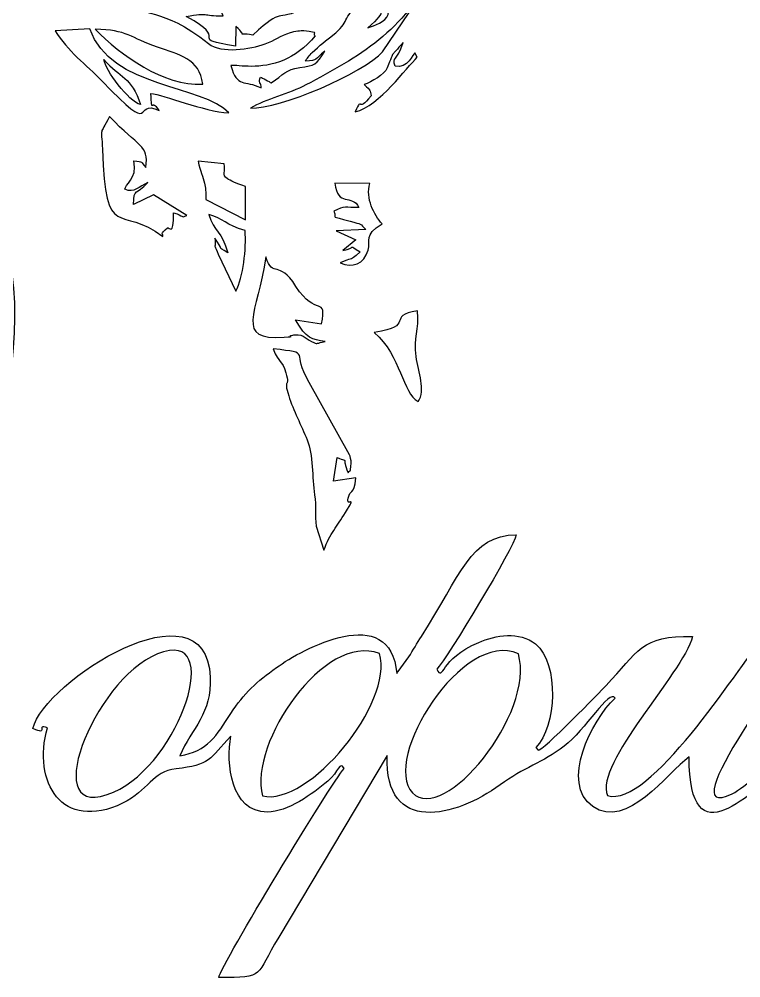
# Paper-space layout 'Состав альбома образцов' of a CAD drawing. Header units: millimetres. Extents: x 16 to 411, y 1 to 288.
# Drawn here: x 201.35 to 210.34, y 242.25 to 254.19 of the extents above; entities that cross this region are included whole.
import ezdxf

# ---------------------------------------------------------------- set-up
doc = ezdxf.new("R2010")
doc.units = ezdxf.units.MM
doc.layers.add('Dimension', color=7, linetype='Continuous')
doc.layers.add('Layer 1', color=7, linetype='Continuous')

# ---------------------------------------------------------------- blocks, each defined once
blk = doc.blocks.new('A$C34BE2B30')
at = {"layer": 'Layer 1'}
for points, knots in [([(8.4522, 6.7969), (8.4932, 6.848), (8.4881, 6.839), (8.472, 6.8832), (8.472, 6.8832), (8.4183, 6.8576), (8.4072, 6.8357), (8.4086, 6.8157), (8.4086, 6.8157), (8.41, 6.794), (8.4262, 6.7745), (8.4186, 6.7544), (8.4186, 6.7544), (8.4013, 6.7088), (8.3334, 6.6835), (8.2908, 6.6714), (8.2908, 6.6714), (8.3601, 6.7298), (8.3753, 6.7547), (8.3761, 6.7733), (8.3761, 6.7733), (8.3772, 6.8009), (8.3463, 6.8145), (8.4133, 6.9027), (8.4133, 6.9027), (8.4133, 6.9027), (8.712, 7.2247), (8.712, 7.2247), (8.712, 7.2247), (8.8074, 7.347), (8.6724, 7.2445), (8.8517, 7.4002), (8.8517, 7.4002), (8.8517, 7.4002), (8.9826, 7.5447), (8.9826, 7.5447), (8.9826, 7.5447), (8.9707, 7.497), (8.9472, 7.4869), (8.9279, 7.3916), (8.9279, 7.3916), (9.0032, 7.4379), (8.9593, 7.4409), (9.0172, 7.4218), (9.0172, 7.4218), (9.0499, 7.3376), (8.9792, 7.233), (8.9229, 7.1615), (8.9229, 7.1615), (8.9229, 7.166), (8.9269, 7.1906), (8.9254, 7.1996), (8.9254, 7.1996), (8.9201, 7.2323), (8.9385, 7.1976), (8.9069, 7.2594), (8.9069, 7.2594), (8.8248, 7.1948), (8.818, 7.1641), (8.7505, 7.0667), (8.7505, 7.0667), (8.7068, 7.0036), (8.683, 6.9569), (8.6322, 6.891), (8.6322, 6.891), (8.6322, 6.891), (8.3832, 6.5223), (8.3832, 6.5223), (8.3832, 6.5223), (8.2704, 6.3913), (7.7384, 6.1619), (7.5614, 6.1717), (7.5614, 6.1717), (7.6571, 6.2267), (7.8001, 6.2595), (7.9066, 6.3158), (7.9066, 6.3158), (8.2277, 6.4855), (8.5359, 6.6596), (8.6862, 7.0227), (8.6862, 7.0227), (8.5405, 6.959), (8.5379, 6.8665), (8.4522, 6.7969)], [0, 0, 0, 0, 0.045455, 0.045455, 0.045455, 0.045455, 0.090909, 0.090909, 0.090909, 0.090909, 0.136364, 0.136364, 0.136364, 0.136364, 0.181818, 0.181818, 0.181818, 0.181818, 0.227273, 0.227273, 0.227273, 0.227273, 0.272727, 0.272727, 0.272727, 0.272727, 0.318182, 0.318182, 0.318182, 0.318182, 0.363636, 0.363636, 0.363636, 0.363636, 0.409091, 0.409091, 0.409091, 0.409091, 0.454545, 0.454545, 0.454545, 0.454545, 0.5, 0.5, 0.5, 0.5, 0.545455, 0.545455, 0.545455, 0.545455, 0.590909, 0.590909, 0.590909, 0.590909, 0.636364, 0.636364, 0.636364, 0.636364, 0.681818, 0.681818, 0.681818, 0.681818, 0.727273, 0.727273, 0.727273, 0.727273, 0.772727, 0.772727, 0.772727, 0.772727, 0.818182, 0.818182, 0.818182, 0.818182, 0.863636, 0.863636, 0.863636, 0.863636, 0.909091, 0.909091, 0.909091, 0.909091, 1, 1, 1, 1]), ([(7.6242, 6.3637), (7.605, 6.3317), (7.6304, 6.3261), (7.6264, 6.2981), (7.6264, 6.2981), (7.5205, 6.3499), (7.4801, 6.291), (7.438, 6.4373), (7.438, 6.4373), (7.4893, 6.4389), (7.6233, 6.4086), (7.7678, 6.47), (7.7678, 6.47), (7.8333, 6.4978), (7.9011, 6.5445), (7.9643, 6.6217), (7.9643, 6.6217), (7.9388, 6.6414), (8.0039, 6.6424), (7.8927, 6.6549), (7.8927, 6.6549), (7.8789, 6.6565), (7.8333, 6.6492), (7.8093, 6.6421), (7.8093, 6.6421), (7.7436, 6.6225), (7.7158, 6.5929), (7.6514, 6.571), (7.6514, 6.571), (7.5584, 6.5392), (7.3811, 6.5081), (7.2995, 6.5728), (7.2995, 6.5728), (6.9952, 6.8141), (6.9203, 6.7171), (6.7044, 6.862), (6.7044, 6.862), (6.6965, 6.9154), (6.7319, 6.8904), (6.7059, 6.9573), (6.7059, 6.9573), (6.5692, 6.9581), (6.7299, 6.9653), (6.6043, 6.9201), (6.6043, 6.9201), (6.6043, 6.9201), (6.5026, 7.0142), (6.5026, 7.0142), (6.5026, 7.0142), (6.5952, 6.9823), (6.5537, 6.9539), (6.6458, 6.983), (6.6458, 6.983), (6.6663, 7.0462), (6.6664, 6.9998), (6.6201, 7.0705), (6.6201, 7.0705), (6.6992, 7.0387), (6.6468, 7.0283), (6.7155, 7.0554), (6.7155, 7.0554), (6.6501, 7.1429), (6.6189, 7.0878), (6.5693, 7.2152), (6.5693, 7.2152), (6.7065, 7.2052), (6.827, 7.0726), (6.9631, 7.035), (6.9631, 7.035), (7.1039, 6.9961), (7.0724, 7.0247), (7.1513, 6.9218), (7.1513, 6.9218), (7.1948, 6.8735), (7.2279, 6.9052), (7.225, 6.8344), (7.225, 6.8344), (7.2764, 6.8598), (7.3113, 6.8583), (7.3374, 6.8377), (7.3374, 6.8377), (7.3602, 6.8198), (7.3763, 6.7871), (7.3906, 6.7451), (7.3906, 6.7451), (7.2547, 6.7465), (7.3048, 6.7685), (7.1607, 6.7417), (7.1607, 6.7417), (7.1607, 6.7417), (7.2102, 6.7137), (7.2102, 6.7137), (7.2102, 6.7137), (7.4161, 6.5921), (7.1677, 6.6061), (7.4666, 6.557), (7.4666, 6.557), (7.4666, 6.557), (7.4699, 6.6794), (7.4699, 6.6794), (7.4699, 6.6794), (7.5556, 6.6033), (7.4563, 6.6452), (7.5754, 6.6265), (7.5754, 6.6265), (7.7796, 6.8115), (7.6975, 6.6951), (7.904, 6.7969), (7.904, 6.7969), (8.0591, 6.8733), (8.2123, 7.0244), (8.4173, 7.1389), (8.4173, 7.1389), (8.4173, 7.1389), (8.4106, 7.0892), (8.4106, 7.0892), (8.4106, 7.0892), (8.4983, 7.1637), (8.4014, 7.1753), (8.4962, 7.1748), (8.4962, 7.1748), (8.4962, 7.1748), (8.4851, 7.1465), (8.4851, 7.1465), (8.4851, 7.1465), (8.4487, 7.0308), (8.332, 6.9114), (8.2393, 6.8272), (8.2393, 6.8272), (8.132, 6.7299), (8.1788, 6.7093), (8.074, 6.6261), (8.074, 6.6261), (8.0404, 6.5995), (7.9848, 6.5569), (7.9458, 6.5179), (7.9458, 6.5179), (7.9262, 6.4982), (7.9107, 6.4795), (7.9043, 6.4641), (7.9043, 6.4641), (7.9836, 6.4673), (7.9562, 6.4741), (8.0247, 6.5257), (8.0247, 6.5257), (7.9674, 6.4392), (7.9666, 6.4379), (7.8672, 6.424), (7.8672, 6.424), (7.7795, 6.4117), (7.7677, 6.3785), (7.6895, 6.3287), (7.6895, 6.3287), (7.6796, 6.3338), (7.6322, 6.3617), (7.6242, 6.3637)], [0, 0, 0, 0, 0.025, 0.025, 0.025, 0.025, 0.05, 0.05, 0.05, 0.05, 0.075, 0.075, 0.075, 0.075, 0.1, 0.1, 0.1, 0.1, 0.125, 0.125, 0.125, 0.125, 0.15, 0.15, 0.15, 0.15, 0.175, 0.175, 0.175, 0.175, 0.2, 0.2, 0.2, 0.2, 0.225, 0.225, 0.225, 0.225, 0.25, 0.25, 0.25, 0.25, 0.275, 0.275, 0.275, 0.275, 0.3, 0.3, 0.3, 0.3, 0.325, 0.325, 0.325, 0.325, 0.35, 0.35, 0.35, 0.35, 0.375, 0.375, 0.375, 0.375, 0.4, 0.4, 0.4, 0.4, 0.425, 0.425, 0.425, 0.425, 0.45, 0.45, 0.45, 0.45, 0.475, 0.475, 0.475, 0.475, 0.5, 0.5, 0.5, 0.5, 0.525, 0.525, 0.525, 0.525, 0.55, 0.55, 0.55, 0.55, 0.575, 0.575, 0.575, 0.575, 0.6, 0.6, 0.6, 0.6, 0.625, 0.625, 0.625, 0.625, 0.65, 0.65, 0.65, 0.65, 0.675, 0.675, 0.675, 0.675, 0.7, 0.7, 0.7, 0.7, 0.725, 0.725, 0.725, 0.725, 0.75, 0.75, 0.75, 0.75, 0.775, 0.775, 0.775, 0.775, 0.8, 0.8, 0.8, 0.8, 0.825, 0.825, 0.825, 0.825, 0.85, 0.85, 0.85, 0.85, 0.875, 0.875, 0.875, 0.875, 0.9, 0.9, 0.9, 0.9, 0.925, 0.925, 0.925, 0.925, 0.95, 0.95, 0.95, 0.95, 1, 1, 1, 1]), ([(6.6348, 6.3408), (6.5387, 6.4415), (6.4207, 6.5258), (6.3449, 6.6533), (6.3449, 6.6533), (6.3449, 6.6533), (6.5608, 6.6643), (6.5608, 6.6643), (6.5608, 6.6643), (6.6898, 6.2903), (7.2715, 6.3167), (7.4258, 6.1408), (7.4258, 6.1408), (7.271, 6.151), (7.0195, 6.2552), (6.9406, 6.2627), (6.9406, 6.2627), (6.9498, 6.121), (6.9389, 6.2386), (6.9927, 6.1559), (6.9927, 6.1559), (6.8225, 6.2378), (6.9873, 5.9712), (6.6348, 6.3408)], [0, 0, 0, 0, 0.142857, 0.142857, 0.142857, 0.142857, 0.285714, 0.285714, 0.285714, 0.285714, 0.428571, 0.428571, 0.428571, 0.428571, 0.571429, 0.571429, 0.571429, 0.571429, 0.714286, 0.714286, 0.714286, 0.714286, 1, 1, 1, 1]), ([(7.2632, 6.3213), (7.0196, 6.3068), (6.7521, 6.5021), (6.593, 6.662), (6.593, 6.662), (6.7916, 6.661), (6.8156, 6.6068), (6.9817, 6.5506), (6.9817, 6.5506), (7.1138, 6.5059), (7.2456, 6.4783), (7.2632, 6.3213)], [0, 0, 0, 0, 0.25, 0.25, 0.25, 0.25, 0.5, 0.5, 0.5, 0.5, 1, 1, 1, 1]), ([(8.2695, 6.3179), (8.3144, 6.3342), (8.395, 6.3799), (8.4123, 6.4224), (8.4123, 6.4224), (8.4609, 6.5417), (8.4294, 6.4817), (8.5109, 6.5798), (8.5109, 6.5798), (8.4728, 6.4564), (8.4395, 6.4933), (8.4624, 6.4315), (8.4624, 6.4315), (8.5378, 6.4142), (8.5768, 6.5134), (8.5837, 6.5147), (8.5837, 6.5147), (8.5837, 6.5147), (8.5998, 6.4876), (8.5998, 6.4876), (8.5998, 6.4876), (8.5315, 6.4236), (8.3646, 6.1856), (8.2138, 6.1478), (8.2138, 6.1478), (8.2629, 6.2605), (8.2173, 6.1276), (8.313, 6.2483), (8.313, 6.2483), (8.3011, 6.2861), (8.3142, 6.2769), (8.2695, 6.3179)], [0, 0, 0, 0, 0.111111, 0.111111, 0.111111, 0.111111, 0.222222, 0.222222, 0.222222, 0.222222, 0.333333, 0.333333, 0.333333, 0.333333, 0.444444, 0.444444, 0.444444, 0.444444, 0.555556, 0.555556, 0.555556, 0.555556, 0.666667, 0.666667, 0.666667, 0.666667, 0.777778, 0.777778, 0.777778, 0.777778, 1, 1, 1, 1]), ([(6.8758, 6.1927), (6.8208, 6.3679), (6.7477, 6.3591), (6.6478, 6.4729), (6.6478, 6.4729), (6.6565, 6.408), (6.8018, 6.2122), (6.8758, 6.1927)], [0, 0, 0, 0, 0.333333, 0.333333, 0.333333, 0.333333, 1, 1, 1, 1]), ([(4.8041, 5.8093), (4.8954, 5.9263), (5.2091, 6.2099), (5.3484, 6.2763), (5.3484, 6.2763), (6.3116, 5.6867), (6.2133, 4.4893), (5.7716, 3.5888), (5.7716, 3.5888), (5.5761, 3.1902), (5.3365, 2.7464), (4.9105, 2.5568), (4.9105, 2.5568), (4.4285, 2.3421), (3.7945, 2.4829), (3.7271, 3.0801), (3.7271, 3.0801), (3.7806, 3.1414), (3.7645, 3.0956), (3.8133, 3.1518), (3.8133, 3.1518), (3.854, 3.1989), (3.825, 3.2002), (3.8827, 3.2403), (3.8827, 3.2403), (3.9386, 3.2793), (4.0206, 3.2845), (4.1041, 3.3396), (4.1041, 3.3396), (4.2957, 3.466), (4.3298, 3.4006), (4.462, 3.6152), (4.462, 3.6152), (4.6119, 3.6624), (4.553, 3.6134), (4.6832, 3.7186), (4.6832, 3.7186), (4.7657, 3.7853), (4.7905, 3.841), (4.8583, 3.8867), (4.8583, 3.8867), (5.0078, 3.9876), (4.8607, 3.9467), (5.0078, 4.0556), (5.0078, 4.0556), (5.0553, 4.0908), (5.1294, 4.1993), (5.158, 4.249), (5.158, 4.249), (5.2051, 4.3309), (5.1829, 4.3653), (5.266, 4.4624), (5.266, 4.4624), (5.3709, 4.5851), (5.4151, 4.7924), (5.4243, 4.9452), (5.4243, 4.9452), (5.4338, 5.103), (5.3629, 4.9887), (5.3603, 5.1842), (5.3603, 5.1842), (5.4478, 5.1367), (5.4932, 5.0826), (5.5163, 5.0319), (5.5163, 5.0319), (5.553, 4.9511), (5.5332, 4.8788), (5.5377, 4.8558), (5.5377, 4.8558), (5.6567, 4.8207), (5.678, 4.9105), (5.6913, 5.0178), (5.6913, 5.0178), (5.7058, 5.1353), (5.6567, 5.1636), (5.5964, 5.2568), (5.5964, 5.2568), (5.4633, 5.4627), (5.6529, 5.6345), (5.4494, 5.8175), (5.4494, 5.8175), (5.3585, 5.7998), (5.3735, 5.7712), (5.2928, 5.7971), (5.2928, 5.7971), (5.2727, 5.8035), (5.3149, 5.8319), (5.2106, 5.8164), (5.2106, 5.8164), (5.184, 5.8124), (5.1561, 5.7907), (5.1355, 5.7764), (5.1355, 5.7764), (4.9613, 5.6557), (5.027, 5.8071), (4.8041, 5.8093)], [0, 0, 0, 0, 0.04, 0.04, 0.04, 0.04, 0.08, 0.08, 0.08, 0.08, 0.12, 0.12, 0.12, 0.12, 0.16, 0.16, 0.16, 0.16, 0.2, 0.2, 0.2, 0.2, 0.24, 0.24, 0.24, 0.24, 0.28, 0.28, 0.28, 0.28, 0.32, 0.32, 0.32, 0.32, 0.36, 0.36, 0.36, 0.36, 0.4, 0.4, 0.4, 0.4, 0.44, 0.44, 0.44, 0.44, 0.48, 0.48, 0.48, 0.48, 0.52, 0.52, 0.52, 0.52, 0.56, 0.56, 0.56, 0.56, 0.6, 0.6, 0.6, 0.6, 0.64, 0.64, 0.64, 0.64, 0.68, 0.68, 0.68, 0.68, 0.72, 0.72, 0.72, 0.72, 0.76, 0.76, 0.76, 0.76, 0.8, 0.8, 0.8, 0.8, 0.84, 0.84, 0.84, 0.84, 0.88, 0.88, 0.88, 0.88, 0.92, 0.92, 0.92, 0.92, 1, 1, 1, 1]), ([(7.0152, 5.3717), (6.7492, 5.5762), (6.6573, 5.3257), (6.6382, 5.916), (6.6382, 5.916), (6.6334, 6.0632), (6.6173, 5.9918), (6.6834, 6.1188), (6.6834, 6.1188), (6.865, 5.9247), (6.9283, 5.9452), (6.9093, 5.8011), (6.9093, 5.8011), (6.8734, 5.8414), (6.8955, 5.8343), (6.8339, 5.8427), (6.8339, 5.8427), (6.859, 5.7286), (6.7754, 5.6954), (6.7791, 5.6655), (6.7791, 5.6655), (6.8356, 5.6392), (6.8672, 5.6831), (6.9211, 5.7086), (6.9211, 5.7086), (6.8487, 5.6261), (6.8334, 5.6781), (6.8321, 5.5711), (6.8321, 5.5711), (6.8321, 5.5711), (6.9559, 5.6308), (6.9559, 5.6308), (6.9559, 5.6308), (6.9559, 5.6308), (7.1652, 5.5029), (7.1652, 5.5029), (7.1652, 5.5029), (7.1206, 5.4842), (7.1498, 5.5018), (7.0821, 5.5182), (7.0821, 5.5182), (7.0811, 5.3663), (7.0551, 5.4342), (7.0433, 5.425), (7.0433, 5.425), (6.9959, 5.388), (7.0152, 5.382), (7.0152, 5.382), (7.0152, 5.382), (7.015, 5.3846), (7.0163, 5.375), (7.0152, 5.3717)], [0, 0, 0, 0, 0.071429, 0.071429, 0.071429, 0.071429, 0.142857, 0.142857, 0.142857, 0.142857, 0.214286, 0.214286, 0.214286, 0.214286, 0.285714, 0.285714, 0.285714, 0.285714, 0.357143, 0.357143, 0.357143, 0.357143, 0.428571, 0.428571, 0.428571, 0.428571, 0.5, 0.5, 0.5, 0.5, 0.571429, 0.571429, 0.571429, 0.571429, 0.642857, 0.642857, 0.642857, 0.642857, 0.714286, 0.714286, 0.714286, 0.714286, 0.785714, 0.785714, 0.785714, 0.785714, 0.857143, 0.857143, 0.857143, 0.857143, 1, 1, 1, 1]), ([(7.2834, 5.6028), (7.2836, 5.6484), (7.28, 5.6784), (7.2743, 5.7035), (7.2743, 5.7035), (7.2646, 5.7461), (7.2486, 5.7745), (7.234, 5.8409), (7.234, 5.8409), (7.234, 5.8409), (7.397, 5.8247), (7.397, 5.8247), (7.397, 5.8247), (7.4085, 5.7749), (7.3799, 5.7574), (7.4174, 5.7313), (7.4174, 5.7313), (7.4355, 5.7188), (7.4688, 5.7042), (7.5291, 5.6832), (7.5291, 5.6832), (7.5291, 5.6832), (7.53, 5.476), (7.53, 5.476), (7.53, 5.476), (7.53, 5.476), (7.2834, 5.6028), (7.2834, 5.6028)], [0, 0, 0, 0, 0.125, 0.125, 0.125, 0.125, 0.25, 0.25, 0.25, 0.25, 0.375, 0.375, 0.375, 0.375, 0.5, 0.5, 0.5, 0.5, 0.625, 0.625, 0.625, 0.625, 0.75, 0.75, 0.75, 0.75, 1, 1, 1, 1]), ([(8.2366, 5.5524), (8.1926, 5.6418), (8.1037, 5.5509), (8.087, 5.7046), (8.087, 5.7046), (8.087, 5.7046), (8.3032, 5.7019), (8.3032, 5.7019), (8.3032, 5.7019), (8.2785, 5.6086), (8.3279, 5.5079), (8.3809, 5.4499), (8.3809, 5.4499), (8.2618, 5.3785), (8.3119, 5.3482), (8.2938, 5.2859), (8.2938, 5.2859), (8.2691, 5.2008), (8.1929, 5.1742), (8.1203, 5.2069), (8.1203, 5.2069), (8.1947, 5.2482), (8.1682, 5.2041), (8.2434, 5.2752), (8.2434, 5.2752), (8.1626, 5.327), (8.2249, 5.2993), (8.1357, 5.2847), (8.1357, 5.2847), (8.1357, 5.2847), (8.2163, 5.3513), (8.2163, 5.3513), (8.2163, 5.3513), (8.2163, 5.3513), (8.0949, 5.4062), (8.0949, 5.4062), (8.0949, 5.4062), (8.0949, 5.4062), (8.2788, 5.4145), (8.2788, 5.4145), (8.2788, 5.4145), (8.2437, 5.4558), (8.2543, 5.4453), (8.1816, 5.4666), (8.1816, 5.4666), (8.0472, 5.506), (8.1026, 5.4769), (8.0805, 5.529), (8.0805, 5.529), (8.1453, 5.5664), (8.1544, 5.5492), (8.2366, 5.5524)], [0, 0, 0, 0, 0.071429, 0.071429, 0.071429, 0.071429, 0.142857, 0.142857, 0.142857, 0.142857, 0.214286, 0.214286, 0.214286, 0.214286, 0.285714, 0.285714, 0.285714, 0.285714, 0.357143, 0.357143, 0.357143, 0.357143, 0.428571, 0.428571, 0.428571, 0.428571, 0.5, 0.5, 0.5, 0.5, 0.571429, 0.571429, 0.571429, 0.571429, 0.642857, 0.642857, 0.642857, 0.642857, 0.714286, 0.714286, 0.714286, 0.714286, 0.785714, 0.785714, 0.785714, 0.785714, 0.857143, 0.857143, 0.857143, 0.857143, 1, 1, 1, 1]), ([(7.3382, 5.3618), (7.4003, 5.2833), (7.3435, 5.3132), (7.4188, 5.2708), (7.4188, 5.2708), (7.3862, 5.4015), (7.3326, 5.4018), (7.3023, 5.5077), (7.3023, 5.5077), (7.3922, 5.4841), (7.4066, 5.4435), (7.5271, 5.4089), (7.5271, 5.4089), (7.5361, 5.2961), (7.5154, 5.1174), (7.4691, 5.0316), (7.4691, 5.0316), (7.4691, 5.0316), (7.3589, 5.2611), (7.3589, 5.2611), (7.3589, 5.2611), (7.3195, 5.3672), (7.3502, 5.2629), (7.3382, 5.3618)], [0, 0, 0, 0, 0.142857, 0.142857, 0.142857, 0.142857, 0.285714, 0.285714, 0.285714, 0.285714, 0.428571, 0.428571, 0.428571, 0.428571, 0.571429, 0.571429, 0.571429, 0.571429, 0.714286, 0.714286, 0.714286, 0.714286, 1, 1, 1, 1]), ([(7.6555, 5.2445), (7.7051, 5.1033), (7.7327, 5.2354), (7.8437, 5.0613), (7.8437, 5.0613), (7.9698, 4.8636), (8.037, 5.0081), (8.0038, 4.8275), (8.0038, 4.8275), (8.0038, 4.8275), (7.8413, 4.8524), (7.8413, 4.8524), (7.8413, 4.8524), (7.9098, 4.7312), (7.9415, 4.7325), (8.0265, 4.718), (8.0265, 4.718), (7.9683, 4.7068), (7.9824, 4.7012), (7.955, 4.7107), (7.955, 4.7107), (7.9123, 4.7256), (7.896, 4.7653), (7.8375, 4.7601), (7.8375, 4.7601), (7.8343, 4.7599), (7.8277, 4.7575), (7.8245, 4.7569), (7.8245, 4.7569), (7.7779, 4.7488), (7.8563, 4.7504), (7.7715, 4.7446), (7.7715, 4.7446), (7.4552, 4.7228), (7.6052, 4.8898), (7.6555, 5.2445)], [0, 0, 0, 0, 0.1, 0.1, 0.1, 0.1, 0.2, 0.2, 0.2, 0.2, 0.3, 0.3, 0.3, 0.3, 0.4, 0.4, 0.4, 0.4, 0.5, 0.5, 0.5, 0.5, 0.6, 0.6, 0.6, 0.6, 0.7, 0.7, 0.7, 0.7, 0.8, 0.8, 0.8, 0.8, 1, 1, 1, 1]), ([(8.6043, 4.3442), (8.5081, 4.397), (8.5004, 4.6264), (8.3322, 4.7735), (8.3322, 4.7735), (8.5945, 4.8135), (8.399, 4.8764), (8.6009, 4.9092), (8.6009, 4.9092), (8.6139, 4.7848), (8.5767, 4.7451), (8.5926, 4.6251), (8.5926, 4.6251), (8.6058, 4.5257), (8.6551, 4.4138), (8.6043, 4.3442)], [0, 0, 0, 0, 0.2, 0.2, 0.2, 0.2, 0.4, 0.4, 0.4, 0.4, 0.6, 0.6, 0.6, 0.6, 1, 1, 1, 1]), ([(7.7021, 4.6722), (7.9542, 4.6421), (7.8102, 4.662), (7.9256, 4.4631), (7.9256, 4.4631), (7.9256, 4.4631), (8.1783, 4.0128), (8.1783, 4.0128), (8.1783, 4.0128), (8.1816, 4.0051), (8.1885, 3.9749), (8.1875, 3.9618), (8.1875, 3.9618), (8.1817, 3.8847), (8.1847, 3.9288), (8.1698, 3.9007), (8.1698, 3.9007), (8.1192, 4.006), (8.1855, 3.9616), (8.1, 3.9953), (8.1, 3.9953), (8.1, 3.9953), (8.078, 3.8471), (8.078, 3.8471), (8.078, 3.8471), (8.078, 3.8471), (8.2176, 3.8684), (8.2176, 3.8684), (8.2176, 3.8684), (8.2037, 3.7534), (8.1814, 3.8012), (8.1696, 3.7431), (8.1696, 3.7431), (8.1557, 3.6748), (8.2288, 3.7769), (8.1525, 3.6528), (8.1525, 3.6528), (8.0971, 3.5625), (8.0573, 3.5254), (8.0177, 3.4175), (8.0177, 3.4175), (8.0177, 3.4175), (7.9696, 3.5675), (7.9696, 3.5675), (7.9696, 3.5675), (7.9625, 3.6387), (7.9704, 3.6882), (7.9598, 3.763), (7.9598, 3.763), (7.9447, 3.8705), (7.9508, 4.0142), (7.9139, 4.1051), (7.9139, 4.1051), (7.8769, 4.1962), (7.828, 4.2874), (7.7987, 4.3802), (7.7987, 4.3802), (7.7625, 4.4947), (7.8106, 4.4223), (7.7813, 4.5228), (7.7813, 4.5228), (7.756, 4.6094), (7.7391, 4.5756), (7.7021, 4.6722)], [0, 0, 0, 0, 0.058824, 0.058824, 0.058824, 0.058824, 0.117647, 0.117647, 0.117647, 0.117647, 0.176471, 0.176471, 0.176471, 0.176471, 0.235294, 0.235294, 0.235294, 0.235294, 0.294118, 0.294118, 0.294118, 0.294118, 0.352941, 0.352941, 0.352941, 0.352941, 0.411765, 0.411765, 0.411765, 0.411765, 0.470588, 0.470588, 0.470588, 0.470588, 0.529412, 0.529412, 0.529412, 0.529412, 0.588235, 0.588235, 0.588235, 0.588235, 0.647059, 0.647059, 0.647059, 0.647059, 0.705882, 0.705882, 0.705882, 0.705882, 0.764706, 0.764706, 0.764706, 0.764706, 0.823529, 0.823529, 0.823529, 0.823529, 0.882353, 0.882353, 0.882353, 0.882353, 1, 1, 1, 1]), ([(8.7209, 2.6765), (8.7846, 2.7436), (9.2048, 3.4399), (9.2166, 3.5143), (9.2166, 3.5143), (8.9279, 3.5126), (8.8723, 3.2612), (8.6251, 2.8812), (8.6251, 2.8812), (8.5976, 2.8389), (8.5741, 2.7957), (8.5467, 2.7531), (8.5467, 2.7531), (8.5467, 2.7531), (8.4816, 2.662), (8.4816, 2.662), (8.4816, 2.662), (8.4802, 2.6654), (8.4752, 2.6539), (8.472, 2.6499), (8.472, 2.6499), (8.4329, 3.1011), (7.8835, 2.8031), (7.7227, 2.6876), (7.7227, 2.6876), (7.6016, 2.6007), (7.5202, 2.5263), (7.4384, 2.4015), (7.4384, 2.4015), (7.3493, 2.2655), (7.2934, 2.1637), (7.1201, 2.1381), (7.1201, 2.1381), (7.1962, 2.3095), (7.3203, 2.4019), (7.3101, 2.6283), (7.3101, 2.6283), (7.2825, 3.2422), (6.2704, 2.5991), (6.2061, 2.308), (6.2061, 2.308), (6.3096, 2.2593), (6.2182, 2.3411), (6.2958, 2.3122), (6.2958, 2.3122), (6.2005, 1.9754), (6.3876, 1.6618), (6.7643, 1.8426), (6.7643, 1.8426), (6.9258, 1.92), (6.9479, 2.0418), (7.0974, 2.0571), (7.0974, 2.0571), (7.309, 2.0787), (7.3068, 2.1185), (7.4387, 2.261), (7.4387, 2.261), (7.4072, 2.0921), (7.4367, 1.7863), (7.6667, 1.7871), (7.6667, 1.7871), (7.7919, 1.7876), (7.9459, 1.8998), (8.043, 1.9805), (8.043, 1.9805), (8.1118, 2.0378), (8.1148, 2.1102), (8.1441, 2.0587), (8.1441, 2.0587), (8.062, 1.9669), (7.3829, 0.8441), (7.363, 0.7569), (7.363, 0.7569), (7.6607, 0.7551), (7.5876, 0.764), (7.7367, 1.0084), (7.7367, 1.0084), (7.7367, 1.0084), (8.4129, 2.1397), (8.4129, 2.1397), (8.4129, 2.1397), (8.3929, 1.6424), (8.84, 1.7547), (9.1152, 1.9562), (9.1152, 1.9562), (9.2618, 2.0636), (9.3792, 2.0948), (9.5148, 2.1973), (9.5148, 2.1973), (9.6449, 2.2956), (9.7966, 2.5595), (9.8314, 2.4962), (9.8314, 2.4962), (9.6852, 2.3608), (9.4873, 1.9652), (9.693, 1.8215), (9.693, 1.8215), (9.9043, 1.6738), (10.156, 2.0289), (10.2929, 2.1316), (10.2929, 2.1316), (10.2929, 1.4723), (10.677, 1.9264), (10.9069, 2.0811), (10.9069, 2.0811), (10.9228, 1.8281), (11.0758, 1.7089), (11.3076, 1.842), (11.3076, 1.842), (11.501, 1.9531), (11.6771, 2.2071), (11.6826, 2.2001), (11.6826, 2.2001), (11.6867, 2.1948), (11.6964, 2.1808), (11.6974, 2.1866), (11.6974, 2.1866), (11.6986, 2.1929), (11.7035, 2.1732), (11.7079, 2.1675), (11.7079, 2.1675), (11.6754, 2.1205), (11.6864, 2.1402), (11.6825, 2.058), (11.6825, 2.058), (11.678, 1.9627), (11.688, 1.8565), (11.7799, 1.8076), (11.7799, 1.8076), (11.8911, 1.7484), (12.0041, 1.8277), (12.0908, 1.903), (12.0908, 1.903), (12.2067, 2.0035), (12.5187, 2.2558), (12.4981, 2.3905), (12.4981, 2.3905), (12.3439, 2.374), (12.0452, 1.7839), (11.8426, 1.8978), (11.8426, 1.8978), (11.7794, 2.0571), (12.3684, 2.7309), (12.3626, 2.8646), (12.3626, 2.8646), (12.3626, 2.8646), (12.1201, 2.8545), (12.1201, 2.8545), (12.1201, 2.8545), (12.1201, 2.8545), (11.9883, 2.6551), (11.9883, 2.6551), (11.9883, 2.6551), (12.0262, 2.9946), (11.5643, 2.9003), (11.4024, 2.7511), (11.4024, 2.7511), (11.1934, 2.5586), (11.3312, 2.2587), (11.6606, 2.2836), (11.6606, 2.2836), (11.4249, 1.9186), (10.9695, 1.7157), (11.0211, 2.0556), (11.0211, 2.0556), (11.0447, 2.2109), (11.1335, 2.101), (11.2776, 2.1616), (11.2776, 2.1616), (11.3072, 2.253), (11.3131, 2.2655), (11.2767, 2.3567), (11.2767, 2.3567), (11.0579, 2.4474), (10.9737, 2.2783), (10.8436, 2.1459), (10.8436, 2.1459), (10.7824, 2.0837), (10.6473, 1.9427), (10.5601, 1.9009), (10.5601, 1.9009), (10.152, 1.7053), (10.9844, 2.7906), (11.0164, 2.881), (11.0164, 2.881), (11.0164, 2.881), (10.7548, 2.8737), (10.7548, 2.8737), (10.7548, 2.8737), (10.5853, 2.6682), (10.0482, 1.8108), (9.7835, 1.8899), (9.7835, 1.8899), (9.7054, 2.0928), (10.2473, 2.6421), (10.3147, 2.8804), (10.3147, 2.8804), (9.9961, 2.8922), (9.9716, 2.7823), (9.7755, 2.5748), (9.7755, 2.5748), (9.7467, 2.5444), (9.3714, 2.1591), (9.3522, 2.1726), (9.3522, 2.1726), (9.3522, 2.1726), (9.3384, 2.1905), (9.3384, 2.1905), (9.3384, 2.1905), (9.4659, 2.3163), (9.4863, 2.7136), (9.3362, 2.8344), (9.3362, 2.8344), (9.236, 2.9151), (9.0867, 2.8887), (8.9822, 2.8443), (8.9822, 2.8443), (8.7369, 2.7402), (8.7649, 2.5975), (8.7209, 2.6765)], [0, 0, 0, 0, 0.017857, 0.017857, 0.017857, 0.017857, 0.035714, 0.035714, 0.035714, 0.035714, 0.053571, 0.053571, 0.053571, 0.053571, 0.071429, 0.071429, 0.071429, 0.071429, 0.089286, 0.089286, 0.089286, 0.089286, 0.107143, 0.107143, 0.107143, 0.107143, 0.125, 0.125, 0.125, 0.125, 0.142857, 0.142857, 0.142857, 0.142857, 0.160714, 0.160714, 0.160714, 0.160714, 0.178571, 0.178571, 0.178571, 0.178571, 0.196429, 0.196429, 0.196429, 0.196429, 0.214286, 0.214286, 0.214286, 0.214286, 0.232143, 0.232143, 0.232143, 0.232143, 0.25, 0.25, 0.25, 0.25, 0.267857, 0.267857, 0.267857, 0.267857, 0.285714, 0.285714, 0.285714, 0.285714, 0.303571, 0.303571, 0.303571, 0.303571, 0.321429, 0.321429, 0.321429, 0.321429, 0.339286, 0.339286, 0.339286, 0.339286, 0.357143, 0.357143, 0.357143, 0.357143, 0.375, 0.375, 0.375, 0.375, 0.392857, 0.392857, 0.392857, 0.392857, 0.410714, 0.410714, 0.410714, 0.410714, 0.428571, 0.428571, 0.428571, 0.428571, 0.446429, 0.446429, 0.446429, 0.446429, 0.464286, 0.464286, 0.464286, 0.464286, 0.482143, 0.482143, 0.482143, 0.482143, 0.5, 0.5, 0.5, 0.5, 0.517857, 0.517857, 0.517857, 0.517857, 0.535714, 0.535714, 0.535714, 0.535714, 0.553571, 0.553571, 0.553571, 0.553571, 0.571429, 0.571429, 0.571429, 0.571429, 0.589286, 0.589286, 0.589286, 0.589286, 0.607143, 0.607143, 0.607143, 0.607143, 0.625, 0.625, 0.625, 0.625, 0.642857, 0.642857, 0.642857, 0.642857, 0.660714, 0.660714, 0.660714, 0.660714, 0.678571, 0.678571, 0.678571, 0.678571, 0.696429, 0.696429, 0.696429, 0.696429, 0.714286, 0.714286, 0.714286, 0.714286, 0.732143, 0.732143, 0.732143, 0.732143, 0.75, 0.75, 0.75, 0.75, 0.767857, 0.767857, 0.767857, 0.767857, 0.785714, 0.785714, 0.785714, 0.785714, 0.803571, 0.803571, 0.803571, 0.803571, 0.821429, 0.821429, 0.821429, 0.821429, 0.839286, 0.839286, 0.839286, 0.839286, 0.857143, 0.857143, 0.857143, 0.857143, 0.875, 0.875, 0.875, 0.875, 0.892857, 0.892857, 0.892857, 0.892857, 0.910714, 0.910714, 0.910714, 0.910714, 0.928571, 0.928571, 0.928571, 0.928571, 0.946429, 0.946429, 0.946429, 0.946429, 0.964286, 0.964286, 0.964286, 0.964286, 1, 1, 1, 1]), ([(9.2293, 2.7735), (9.3362, 2.3984), (8.7621, 1.7039), (8.5697, 1.9076), (8.5697, 1.9076), (8.3736, 2.1152), (8.8822, 2.9305), (9.2293, 2.7735)], [0, 0, 0, 0, 0.333333, 0.333333, 0.333333, 0.333333, 1, 1, 1, 1]), ([(7.6354, 1.8882), (7.5492, 2.2186), (8.0212, 2.9086), (8.3635, 2.7743), (8.3635, 2.7743), (8.4586, 2.4706), (7.9217, 1.8184), (7.6354, 1.8882)], [0, 0, 0, 0, 0.333333, 0.333333, 0.333333, 0.333333, 1, 1, 1, 1]), ([(7.0574, 2.7932), (7.3886, 2.8419), (7.0614, 1.9784), (6.6276, 1.8851), (6.6276, 1.8851), (6.2433, 1.8025), (6.654, 2.7339), (7.0574, 2.7932)], [0, 0, 0, 0, 0.333333, 0.333333, 0.333333, 0.333333, 1, 1, 1, 1])]:
    blk.add_open_spline(points, degree=3, knots=knots, dxfattribs=at)

psp = doc.layouts.new('Состав альбома образцов')

# ---------------------------------------------------------------- block references
at = {"layer": 'Dimension', "color": 4, "lineweight": 35, "xscale": 2, "yscale": 2, "zscale": 2}
psp.add_blockref('A$C34BE2B30', (189.106, 240.741), dxfattribs=at)

doc.saveas('drawing.dxf')
